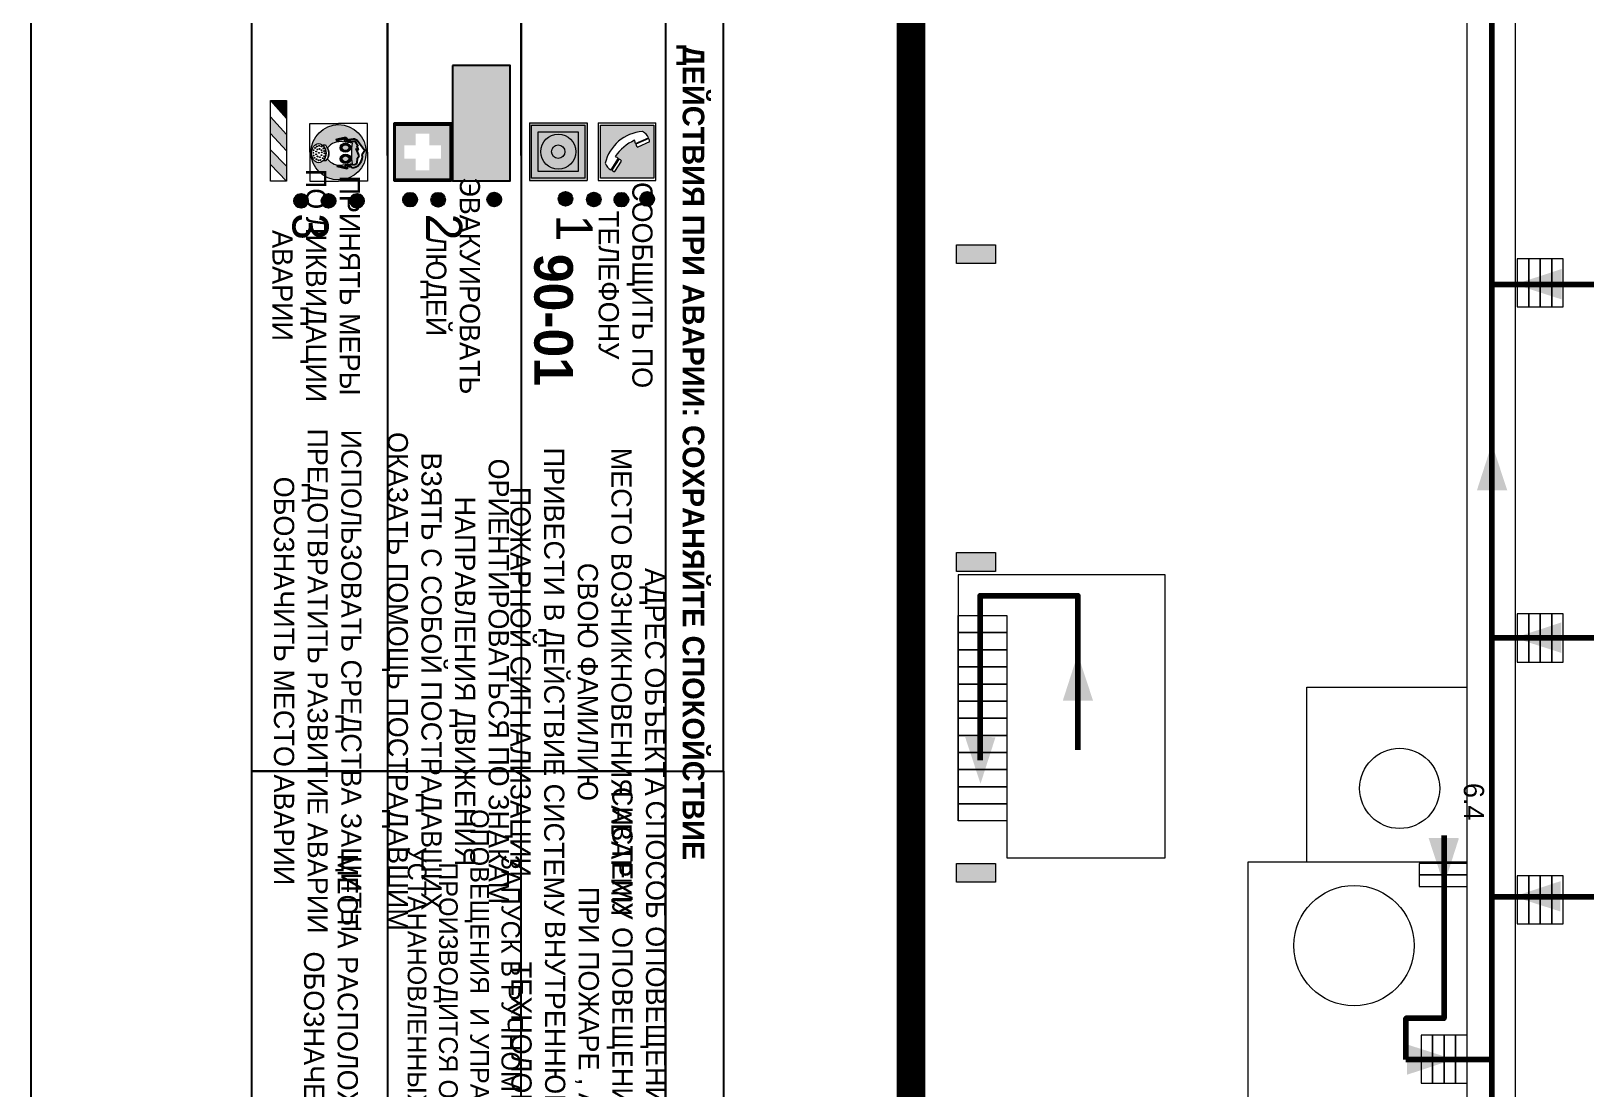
# Model space of a CAD drawing. Header units: millimetres. Extents: x 13810 to 67229, y 12374 to 21950.
# Drawn here: x 30817.2 to 31032.9, y 14796.8 to 14943.4 of the extents above; entities that cross this region are included whole.
import ezdxf

# ---------------------------------------------------------------- set-up
doc = ezdxf.new("R2010")
doc.units = ezdxf.units.MM
doc.layers.add('План_Штампы', color=7, linetype='Continuous')
doc.styles.add('обычный', font='arial.ttf')

# ---------------------------------------------------------------- blocks, each defined once
blk = doc.blocks.new('A$C38D26F80')
h = blk.add_hatch(color=5)
h.dxf.hatch_style = 1
h.paths.add_polyline_path([(-8.77, -4.48, 1), (-0.19, -4.48, 1)])
h.paths.add_polyline_path([(-6.75, -3.58), (-6.75, -3.31), (-6.62, -3.22), (-6.5, -3.22), (-6.42, -3.3), (-6.39, -3.28), (-6.59, -2.23), (-6.59, -2.01), (-6.38, -1.58), (-4.76, -0.4), (-4.13, -0.79, -0.362848), (-2.1, -2.1, -0.201049), (-2.17, -2.48, 0.085434), (-2.26, -3.13), (-1.9, -3.16), (-2.25, -4.7), (-2.4, -4.59), (-2.43, -4.34), (-2.36, -4.34), (-2.14, -3.34), (-2.47, -3.42), (-2.58, -1.95), (-2.77, -1.58), (-3.58, -1.52), (-3.92, -1.26), (-5.05, -1.73), (-4.87, -1.39), (-5.41, -1.6), (-5.41, -1.46), (-6.13, -1.87), (-6.18, -3.5), (-6.56, -3.47), (-6.37, -4.59), (-6.16, -4.43), (-6.16, -4.66), (-6.36, -4.79), (-6.37, -4.8), (-6.51, -4.76)], flags=16)
h.paths.add_polyline_path([(-6.51, -4.76), (-6.36, -4.79), (-6.37, -4.8)], flags=0)
h.paths.add_polyline_path([(-5.92, -2.34, 0.089508), (-2.67, -2.35), (-2.48, -3.88, -0.268602), (-3.4, -6.18, 0.262449), (-5.2, -6.18, -0.268602), (-6.11, -3.88)], flags=16)
edge = h.paths.add_edge_path(flags=16)
edge.add_ellipse((-5.19, -3.41), major_axis=(0, 0.842), ratio=0.848992, start_angle=0, end_angle=360)
edge = h.paths.add_edge_path(flags=0)
edge.add_ellipse((-5.19, -3.39), major_axis=(0, 0.665), ratio=0.853798, start_angle=0, end_angle=360)
edge = h.paths.add_edge_path(flags=0)
edge.add_ellipse((-5.19, -3.4), major_axis=(0, 0.528), ratio=0.864094, start_angle=0, end_angle=360)
edge = h.paths.add_edge_path(flags=16)
edge.add_ellipse((-3.47, -3.4), major_axis=(0, 0.842), ratio=0.848992, start_angle=0, end_angle=360)
h.paths.add_polyline_path([(-3.13, -6.45), (-3.13, -6.84, 0.383174), (-5.57, -6.85), (-5.57, -6.49, -0.369952)], flags=16)
edge = h.paths.add_edge_path(flags=0)
edge.add_ellipse((-3.47, -3.39), major_axis=(0, 0.665), ratio=0.853798, start_angle=0, end_angle=360)
edge = h.paths.add_edge_path(flags=0)
edge.add_ellipse((-3.47, -3.4), major_axis=(0, 0.528), ratio=0.864094, start_angle=0, end_angle=360)
edge = h.paths.add_edge_path(flags=16)
edge.add_ellipse((-4.34, -7.57), major_axis=(-1.48, 0), ratio=0.744955, start_angle=0, end_angle=360)
h.paths.add_polyline_path([(-5.01, -6.85, -1), (-5.15, -6.85, -1)], flags=0)
h.paths.add_polyline_path([(-5.33, -7.14, -1), (-5.47, -7.14, -1)], flags=0)
h.paths.add_polyline_path([(-4.61, -6.71, -1), (-4.74, -6.71, -1)], flags=16)
h.paths.add_polyline_path([(-5.43, -7.51, -1), (-5.57, -7.51, -1)], flags=0)
h.paths.add_polyline_path([(-4.26, -6.67, -1), (-4.4, -6.67, -1)], flags=16)
h.paths.add_polyline_path([(-4.74, -7.14, -1), (-4.88, -7.14, -1)], flags=0)
h.paths.add_polyline_path([(-4.93, -7.43, -1), (-5.07, -7.43, -1)], flags=0)
h.paths.add_polyline_path([(-4.41, -7.07, -1), (-4.54, -7.07, -1)], flags=0)
h.paths.add_polyline_path([(-5.33, -7.87, -1), (-5.46, -7.87, -1)], flags=0)
h.paths.add_polyline_path([(-3.8, -6.71, -1), (-3.94, -6.71, -1)], flags=16)
h.paths.add_polyline_path([(-4.85, -7.78, -1), (-4.98, -7.78, -1)], flags=0)
h.paths.add_polyline_path([(-3.96, -7.14, -1), (-4.1, -7.14, -1)], flags=0)
h.paths.add_polyline_path([(-4.33, -7.53, -1), (-4.47, -7.53, -1)], flags=0)
h.paths.add_polyline_path([(-5.09, -8.12, -1), (-5.23, -8.12, -1)], flags=0)
h.paths.add_polyline_path([(-3.5, -6.94, -1), (-3.64, -6.94, -1)], flags=0)
h.paths.add_polyline_path([(-4.54, -7.97, -1), (-4.68, -7.97, -1)], flags=0)
h.paths.add_polyline_path([(-3.66, -7.39, -1), (-3.8, -7.39, -1)], flags=0)
h.paths.add_polyline_path([(-4.73, -8.35, -1), (-4.86, -8.35, -1)], flags=0)
h.paths.add_polyline_path([(-4.09, -7.96, -1), (-4.23, -7.96, -1)], flags=0)
h.paths.add_polyline_path([(-3.77, -7.74, -1), (-3.91, -7.74, -1)], flags=0)
h.paths.add_polyline_path([(-3.22, -7.27, -1), (-3.35, -7.27, -1)], flags=0)
h.paths.add_polyline_path([(-4.34, -8.4, -1), (-4.47, -8.4, -1)], flags=0)
h.paths.add_polyline_path([(-3.16, -7.61, -1), (-3.3, -7.61, -1)], flags=0)
h.paths.add_polyline_path([(-3.9, -8.35, -1), (-4.04, -8.35, -1)], flags=0)
h.paths.add_polyline_path([(-3.32, -7.91, -1), (-3.46, -7.91, -1)], flags=0)
h.paths.add_polyline_path([(-3.55, -8.23, -1), (-3.69, -8.23, -1)], flags=0)
at = {"color": 5, "lineweight": 5}
for p, q in [((-4.48, 0), (-8.96, 0)), ((-8.96, 0), (-8.96, -4.48)), ((-4.48, 0), (0, 0)), ((0, 0), (0, -4.48)), ((-6.59, -2.01), (-6.38, -1.58)), ((-6.59, -2.23), (-6.59, -2.01)), ((-6.39, -3.28), (-6.59, -2.23)), ((-6.38, -1.58), (-4.76, -0.4)), ((-6.13, -1.87), (-6.18, -3.5)), ((-5.41, -1.46), (-6.13, -1.87)), ((-5.92, -2.34), (-6.11, -3.88)), ((-4.87, -1.39), (-5.41, -1.6)), ((-5.41, -1.6), (-5.41, -1.46)), ((-3.92, -1.26), (-5.05, -1.73)), ((-5.05, -1.73), (-4.87, -1.39)), ((-4.76, -0.4), (-4.13, -0.79)), ((-3.58, -1.52), (-3.92, -1.26)), ((-2.77, -1.58), (-3.58, -1.52)), ((-2.58, -1.95), (-2.77, -1.58)), ((-2.67, -2.34), (-2.48, -3.88)), ((-2.47, -3.42), (-2.58, -1.95)), ((-8.96, -8.96), (-8.96, -4.48)), ((-6.75, -3.31), (-6.62, -3.22)), ((-6.75, -3.58), (-6.75, -3.31)), ((-6.51, -4.76), (-6.75, -3.58)), ((-6.62, -3.22), (-6.5, -3.22)), ((-6.18, -3.5), (-6.56, -3.47)), ((-6.56, -3.47), (-6.37, -4.59)), ((-6.37, -4.8), (-6.51, -4.76)), ((-6.5, -3.22), (-6.42, -3.3)), ((-6.42, -3.3), (-6.39, -3.28)), ((-6.37, -4.59), (-6.16, -4.43)), ((-6.16, -4.66), (-6.37, -4.8)), ((-6.16, -4.43), (-6.16, -4.66)), ((-2.14, -3.34), (-2.47, -3.42)), ((-2.43, -4.34), (-2.4, -4.59)), ((-2.43, -4.34), (-2.36, -4.34)), ((-2.4, -4.59), (-2.25, -4.7)), ((-2.36, -4.34), (-2.14, -3.34)), ((-1.9, -3.16), (-2.26, -3.13)), ((-2.25, -4.7), (-1.9, -3.16)), ((0, -8.96), (0, -4.48)), ((-5.57, -6.49), (-5.57, -6.85)), ((-3.13, -6.45), (-3.13, -6.84)), ((-4.48, -8.96), (-8.96, -8.96)), ((-4.48, -8.96), (0, -8.96))]:
    blk.add_line(p, q, dxfattribs=at)
at = {"color": 5}
for p, q in [((-6.59, -2.01), (-6.38, -1.58)), ((-6.59, -2.23), (-6.59, -2.01)), ((-6.39, -3.28), (-6.59, -2.23)), ((-6.38, -1.58), (-4.76, -0.4)), ((-6.13, -1.87), (-6.18, -3.5)), ((-5.41, -1.46), (-6.13, -1.87)), ((-4.87, -1.39), (-5.41, -1.6)), ((-5.41, -1.6), (-5.41, -1.46)), ((-3.92, -1.26), (-5.05, -1.73)), ((-5.05, -1.73), (-4.87, -1.39)), ((-4.76, -0.4), (-4.13, -0.79)), ((-3.58, -1.52), (-3.92, -1.26)), ((-2.77, -1.58), (-3.58, -1.52)), ((-2.58, -1.95), (-2.77, -1.58)), ((-2.47, -3.42), (-2.58, -1.95)), ((-6.75, -3.31), (-6.62, -3.22)), ((-6.75, -3.58), (-6.75, -3.31)), ((-6.51, -4.76), (-6.75, -3.58)), ((-6.62, -3.22), (-6.5, -3.22)), ((-6.18, -3.5), (-6.56, -3.47)), ((-6.56, -3.47), (-6.37, -4.59)), ((-6.37, -4.8), (-6.51, -4.76)), ((-6.36, -4.79), (-6.51, -4.76)), ((-6.5, -3.22), (-6.42, -3.3)), ((-6.42, -3.3), (-6.39, -3.28)), ((-6.37, -4.59), (-6.16, -4.43)), ((-6.16, -4.66), (-6.37, -4.8)), ((-6.16, -4.66), (-6.36, -4.79)), ((-6.16, -4.43), (-6.16, -4.66)), ((-2.14, -3.34), (-2.47, -3.42)), ((-2.4, -4.59), (-2.43, -4.34)), ((-2.43, -4.34), (-2.36, -4.34)), ((-2.25, -4.7), (-2.4, -4.59)), ((-2.36, -4.34), (-2.14, -3.34)), ((-2.26, -3.13), (-1.9, -3.16)), ((-1.9, -3.16), (-2.25, -4.7))]:
    blk.add_line(p, q, dxfattribs=at)
at = {"color": 5, "lineweight": 5}
for centre, radius in [((-4.48, -4.48), 4.29), ((-5.4, -7.14), 0.0678), ((-5.08, -6.85), 0.0678), ((-4.81, -7.14), 0.0678), ((-4.67, -6.71), 0.0678), ((-4.47, -7.07), 0.0678), ((-4.33, -6.67), 0.0678), ((-4.03, -7.14), 0.0678), ((-3.87, -6.71), 0.0678), ((-3.57, -6.94), 0.0678), ((-3.28, -7.27), 0.0678), ((-5.5, -7.51), 0.0678), ((-5.4, -7.87), 0.0678), ((-5.16, -8.12), 0.0678), ((-5, -7.43), 0.0678), ((-4.91, -7.78), 0.0678), ((-4.79, -8.35), 0.0678), ((-4.61, -7.97), 0.0678), ((-4.4, -7.53), 0.0678), ((-4.4, -8.4), 0.0678), ((-4.16, -7.96), 0.0678), ((-3.97, -8.35), 0.0678), ((-3.84, -7.74), 0.0678), ((-3.73, -7.39), 0.0678), ((-3.62, -8.23), 0.0678), ((-3.39, -7.91), 0.0678), ((-3.23, -7.61), 0.0678)]:
    blk.add_circle(centre, radius, dxfattribs=at)
for centre, radius, start, end in [((-4.28, 6.66), 9.15, 259.6987, 280.1569), ((-2.6, -2.2), 0.513, 326.4781, 11.7739), ((-3.66, -4.24), 2.47, 171.573, 231.7124), ((-4.93, -4.24), 2.47, 308.2876, 8.427), ((-0.47, -3.05), 1.79, 161.5846, 182.4584), ((-4.33, -7.88), 1.87, 50.358, 131.5662), ((-4.34, -8.2), 1.82, 48.4943, 132.3565), ((-4.3, -7.78), 1.83, 60.5889, 119.4111)]:
    blk.add_arc(centre, radius, start, end, dxfattribs=at)
at = {"color": 5}
for centre, radius, start, end in [((-3.89, -2.66), 1.88, 17.387, 97.1599), ((-2.6, -2.2), 0.511, 326.3906, 11.8614), ((-0.35, -3.07), 1.91, 162.2553, 181.7878)]:
    blk.add_arc(centre, radius, start, end, dxfattribs=at)
at = {"color": 5, "lineweight": 5}
for centre, major_axis, ratio in [((-5.19, -3.41), (0, 0.842), 0.848992), ((-5.19, -3.39), (0, 0.665), 0.853798), ((-5.19, -3.4), (0, 0.528), 0.864094), ((-3.47, -3.4), (0, 0.842), 0.848992), ((-3.47, -3.39), (0, 0.665), 0.853798), ((-3.47, -3.4), (0, 0.528), 0.864094), ((-4.34, -7.57), (-1.48, 0), 0.744955)]:
    blk.add_ellipse(centre, major_axis=major_axis, ratio=ratio, dxfattribs=at)
blk = doc.blocks.new('A$C47DD6509')
at = {"lineweight": 5}
for points in [[(-8.69, 0), (-11.19, 0), (-11.19, -2.22)], [(-4.22, 0), (-6.45, 0), (-8.91, -2.22), (-6.61, -2.22)], [(0, 0), (-2.09, 0), (-4.36, -2.22), (-2.29, -2.22)]]:
    blk.add_hatch(color=242, dxfattribs=at).paths.add_polyline_path(points)
at = {"color": 242, "lineweight": 5}
for p, q in [((-11.19, -2.22), (-8.69, 0)), ((-11.19, -2.22), (-11.19, 0)), ((-11.19, 0), (-8.69, 0)), ((-11.19, 0), (0, 0)), ((-8.91, -2.22), (-6.45, 0)), ((-6.61, -2.22), (-4.22, 0)), ((-4.36, -2.22), (-2.09, 0)), ((-2.29, -2.22), (0, 0)), ((0, 0), (0, -2.22)), ((0, -2.22), (-11.19, -2.22))]:
    blk.add_line(p, q, dxfattribs=at)
blk = doc.blocks.new('A$C32E8229D')
at = {"true_color": 0xffffff}
blk.add_hatch(color=7, dxfattribs=at).paths.add_polyline_path([(0, 0), (0, -8), (16, -8), (16, 0)])
h = blk.add_hatch(color=126)
h.paths.add_polyline_path([(0.2, -0.2), (15.8, -0.2), (15.8, -7.8), (0.2, -7.8)])
h.paths.add_polyline_path([(13.49, -2.05), (12.08, -2.05), (11.37, -2.63, 0.162397), (11.29, -2.84), (11.29, -3.63), (10.35, -3.63), (10.35, -4.05), (11.68, -4.05), (11.68, -3.48), (12.26, -4.28), (11.29, -5.1), (11.29, -6.78), (11.85, -6.78), (11.85, -5.44), (12.8, -4.64), (12.8, -5.94), (14.46, -5.94), (14.46, -5.39), (13.45, -5.39), (13.45, -3.97), (12.46, -2.59), (13.15, -2.59), (13.69, -3.34), (14.18, -3)], flags=16)
h.paths.add_polyline_path([(10.74, -1.82, 1), (11.8, -1.82, 1)], flags=16)
h.paths.add_polyline_path([(9.39, -3.59), (5.99, -3.59), (6.56, -3.03), (5.91, -3.03), (5.1, -3.83), (5.91, -4.64), (6.56, -4.64), (5.99, -4.09), (9.39, -4.09)], flags=16)
h.paths.add_polyline_path([(4.29, -1.08), (1.72, -1.08), (1.72, -6.6), (4.29, -6.6)], flags=16)
at = {"color": 126}
blk.add_lwpolyline([(16, -8), (0, -8), (0, 0), (16, 0)], close=True, dxfattribs=at)
blk = doc.blocks.new('A$C18900ED3')
h = blk.add_hatch(color=126)
h.paths.add_polyline_path([(-0.18, -0.18), (-7.02, -0.18), (-7.02, -7.02), (-0.18, -7.02)])
h.paths.add_polyline_path([(-5.89, -4.46), (-5.89, -2.77), (-4.46, -2.77), (-4.46, -1.31), (-2.77, -1.31), (-2.77, -2.77), (-1.33, -2.77), (-1.33, -4.46), (-2.77, -4.46), (-2.77, -5.89), (-4.46, -5.89), (-4.46, -4.46)], flags=16)
at = {"color": 126}
for p, q in [((-7.2, 0), (-7.2, -7.2)), ((0, 0), (-7.2, 0)), ((0, -7.2), (0, 0)), ((-7.02, -7.02), (-7.02, -0.18)), ((-7.02, -0.18), (-0.18, -0.18)), ((-0.18, -0.18), (-0.18, -7.02)), ((-7.2, -7.2), (0, -7.2)), ((-0.18, -7.02), (-7.02, -7.02))]:
    blk.add_line(p, q, dxfattribs=at)
blk = doc.blocks.new('A$C456E1F9C')
at = {"lineweight": 5}
h = blk.add_hatch(color=242, dxfattribs=at)
h.paths.add_polyline_path([(0.51, -1.47), (0.51, -13.26), (12.29, -13.26), (12.29, -1.47)])
h.paths.add_polyline_path([(5.42, -4.95, -0.254479), (4.78, -5.4), (3.52, -2.53, -0.209735), (4.23, -2.4)], flags=16)
h.paths.add_polyline_path([(8.53, -8.6), (10.87, -10.17), (10.54, -10.76), (8.03, -9.13, -0.192251)], flags=16)
h.paths.add_polyline_path([(4.61, -5.49, 0.005518), (3.87, -5.72, 0.128647), (7.49, -10.01, 0.00809), (7.83, -9.33), (10.47, -10.97, -0.16736), (8.99, -12.25, -0.327862), (1.95, -3.95, -0.166952), (3.36, -2.62)], flags=16)
at = {"color": 242, "lineweight": 5}
for p, q in [((0, -13.77), (0, -0.97)), ((12.8, -0.97), (0, -0.97)), ((4.61, -5.49), (3.36, -2.62)), ((3.52, -2.53), (4.78, -5.4)), ((4.23, -2.4), (5.42, -4.95)), ((12.8, -13.77), (12.8, -0.97)), ((7.83, -9.33), (10.47, -10.97)), ((8.03, -9.13), (10.54, -10.76)), ((10.81, -10.12), (8.53, -8.6)), ((10.54, -10.76), (10.8, -10.3)), ((10.8, -10.3), (10.81, -10.12)), ((0, -13.77), (12.8, -13.77))]:
    blk.add_line(p, q, dxfattribs=at)
blk.add_lwpolyline([(0.51, -1.47), (12.29, -1.47), (12.29, -13.26), (0.51, -13.26)], close=True, dxfattribs=at)
for centre, radius, start, end in [((4.59, -5.34), 2.99, 114.2845, 152.1974), ((4.02, -3.27), 0.891, 76.3284, 123.7092), ((11.12, -3.31), 9.19, 183.9915, 256.6009), ((14.98, -39.1), 35.17, 107.1487, 108.4135), ((13.86, -0.94), 11.08, 205.5536, 234.8762), ((4.68, -4.59), 0.824, 276.9621, 334.0723), ((-13.31, 0.8), 23.44, 332.5487, 334.4027), ((8.94, -9.5), 0.989, 114.4092, 157.9388), ((7.87, -9.46), 3, 291.9291, 329.9329)]:
    blk.add_arc(centre, radius, start, end, dxfattribs=at)
blk = doc.blocks.new('A$C54414219')
at = {"true_color": 0xffffff}
h = blk.add_hatch(color=7, dxfattribs=at)
h.paths.add_polyline_path([(2.39, -9.45), (2.39, -18.3), (11.23, -18.3), (11.23, -9.45)], flags=0)
h.paths.add_polyline_path([(10.71, -13.87, -1), (2.92, -13.87, -1)], flags=0)
h.paths.add_polyline_path([(8.3, -13.87, -1), (5.33, -13.87, -1)], flags=0)
h.paths.add_polyline_path([(0.41, -7.47), (0.41, -20.27), (13.21, -20.27), (13.21, -7.47)])
h.paths.add_polyline_path([(0.92, -19.77), (12.71, -19.77), (12.71, -7.98), (0.92, -7.98)], flags=16)
h.paths.add_polyline_path([(11.23, -9.45), (11.23, -18.3), (2.39, -18.3), (2.39, -9.45)], flags=0)
at = {"lineweight": 5}
h = blk.add_hatch(color=242, dxfattribs=at)
h.paths.add_polyline_path([(12.71, -7.98), (0.92, -7.98), (0.92, -19.77), (12.71, -19.77)])
h.paths.add_polyline_path([(11.23, -18.3), (2.39, -18.3), (2.39, -9.45), (11.23, -9.45)], flags=16)
h.paths.add_polyline_path([(10.71, -13.87, -1), (2.92, -13.87, -1)], flags=0)
h.paths.add_polyline_path([(8.3, -13.87, -1), (5.33, -13.87, -1)], flags=0)
at = {"true_color": 0xffffff}
h = blk.add_hatch(color=7, dxfattribs=at)
h.paths.add_polyline_path([(2.39, -9.45), (2.39, -18.3), (11.23, -18.3), (11.23, -9.45)])
h.paths.add_polyline_path([(10.71, -13.87, -1), (2.92, -13.87, -1)], flags=16)
h.paths.add_polyline_path([(8.3, -13.87, -1), (5.33, -13.87, -1)], flags=0)
at = {"lineweight": 5}
h = blk.add_hatch(color=242, dxfattribs=at)
h.paths.add_polyline_path([(2.92, -13.87, 1), (10.71, -13.87, 1)])
h.paths.add_polyline_path([(8.3, -13.87, -1), (5.33, -13.87, -1)], flags=16)
at = {"color": 242, "lineweight": 5}
for p, q in [((0.41, -20.27), (0.41, -7.47)), ((0.41, -7.47), (13.21, -7.47)), ((0.41, -7.47), (13.21, -7.47)), ((13.21, -20.27), (13.21, -7.47)), ((0.41, -20.27), (13.21, -20.27))]:
    blk.add_line(p, q, dxfattribs=at)
for points in [[(0.92, -7.98), (12.71, -7.98), (12.71, -19.77), (0.92, -19.77)], [(2.39, -9.45), (11.23, -9.45), (11.23, -18.3), (2.39, -18.3)]]:
    blk.add_lwpolyline(points, close=True, dxfattribs=at)
for radius in [3.89, 1.49]:
    blk.add_circle((6.81, -13.87), radius, dxfattribs=at)

msp = doc.modelspace()

# ---------------------------------------------------------------- hatches: boundary and pattern name
at = {"lineweight": 0}
h = msp.add_hatch(color=256, dxfattribs=at)
h.dxf.hatch_style = 1
h.paths.add_polyline_path([(30854.66, 14920.87, 1), (30854.66, 14918.94, 1)])
h = msp.add_hatch(color=256, dxfattribs=at)
h.dxf.hatch_style = 1
h.paths.add_polyline_path([(30858.49, 14920.87, 1), (30858.49, 14918.94, 1)])
h = msp.add_hatch(color=256, dxfattribs=at)
h.dxf.hatch_style = 1
h.paths.add_polyline_path([(30862.43, 14920.87, 1), (30862.43, 14918.94, 1)])
h = msp.add_hatch(color=256, dxfattribs=at)
h.dxf.hatch_style = 1
h.paths.add_polyline_path([(30869.79, 14921.03, 1), (30869.79, 14919.09, 1)])
h = msp.add_hatch(color=256, dxfattribs=at)
h.dxf.hatch_style = 1
h.paths.add_polyline_path([(30873.69, 14921.02, 1), (30873.69, 14919.09, 1)])
h = msp.add_hatch(color=256, dxfattribs=at)
h.dxf.hatch_style = 1
h.paths.add_polyline_path([(30881.47, 14921.06, 1), (30881.47, 14919.13, 1)])
h = msp.add_hatch(color=256, dxfattribs=at)
h.dxf.hatch_style = 1
h.paths.add_polyline_path([(30891.36, 14921.14, 1), (30891.36, 14919.21, 1)])
h = msp.add_hatch(color=256, dxfattribs=at)
h.dxf.hatch_style = 1
h.paths.add_polyline_path([(30895.29, 14921.06, 1), (30895.29, 14919.13, 1)])
h = msp.add_hatch(color=256, dxfattribs=at)
h.dxf.hatch_style = 1
h.paths.add_polyline_path([(30899.1, 14921.02, 1), (30899.1, 14919.09, 1)])
h = msp.add_hatch(color=256, dxfattribs=at)
h.dxf.hatch_style = 1
h.paths.add_polyline_path([(30902.68, 14921.13, 1), (30902.68, 14919.19, 1)])
h = msp.add_hatch(color=256, dxfattribs=at)
h.dxf.hatch_style = 1
h.paths.add_polyline_path([(30945.59, 14913.82), (30945.59, 14911.22), (30950.98, 14911.22), (30950.98, 14913.82)])
h = msp.add_hatch(color=256, dxfattribs=at)
h.dxf.hatch_style = 1
h.paths.add_polyline_path([(30945.59, 14871.14), (30945.59, 14868.53), (30950.98, 14868.53), (30950.98, 14871.14)])
h = msp.add_hatch(color=256, dxfattribs=at)
h.dxf.hatch_style = 1
h.paths.add_polyline_path([(30945.59, 14828.05), (30945.59, 14825.45), (30950.98, 14825.45), (30950.98, 14828.05)])

# ---------------------------------------------------------------- linework, layer by layer
at = {"color": 126, "true_color": 0x008754}
msp.add_lwpolyline([(31217.22, 15149.86), (31217.22, 14549.86), (30817.22, 14549.86), (30817.22, 15149.86)], close=True, dxfattribs=at)
at = {"lineweight": 100, "const_width": 4}
msp.add_lwpolyline([(31116.06, 14752.67), (31116.06, 14699.52), (30939.27, 14699.52), (30939.27, 15082.99), (31116.06, 15082.99), (31116.06, 14752.67)], dxfattribs=at)
at = {"lineweight": 0}
for points in [[(31023.14, 14742.46), (31016.42, 14742.46), (31016.42, 15038.82), (31023.14, 15038.82), (31001.1, 15038.82), (31001.1, 15044.3), (31053.95, 15044.3), (31053.95, 15083.08)], [(31115.75, 14742.57), (31109.67, 14742.57), (31109.67, 14723), (31103.8, 14723), (31103.8, 14738.74), (31023.14, 14738.74), (31023.14, 15038.82), (31116.03, 15038.82)], [(30952.58, 14861.56), (30952.58, 14828.82), (30974.53, 14828.82), (30974.53, 14868.05), (30945.82, 14868.05), (30945.82, 14833.93)], [(30994.18, 14828.25), (30994.18, 14852.47), (31016.42, 14852.47)], [(31016.42, 14773.63), (30986.04, 14773.63), (30986.04, 14828.25), (31016.42, 14828.25)]]:
    msp.add_lwpolyline(points, dxfattribs=at)
at = {"color": 126, "lineweight": 100, "true_color": 0x008754}
for points in [[(31019.84, 14767.12), (31019.84, 15041.71), (31014.01, 15041.71), (31014.01, 15034.52)], [(31019.84, 14908.28), (31106.41, 14908.28)], [(30962.43, 14843.79), (30962.43, 14865.16), (30948.86, 14865.16), (30948.86, 14842.34)], [(31019.84, 14859.32), (31106.41, 14859.32)], [(31013.23, 14831.9), (31013.23, 14806.59), (31007.93, 14806.59), (31007.93, 14800.89)], [(31019.84, 14823.43), (31106.41, 14823.43)], [(31007.93, 14800.89), (31019.84, 14800.89)]]:
    msp.add_lwpolyline(points, dxfattribs=at)
for points in [[(30905.22, 14984.61), (30905.22, 14840.84), (30847.82, 14840.84), (30847.82, 14984.61)], [(30905.22, 14984.61), (30905.22, 14840.84), (30913.27, 14840.84), (30913.27, 14984.61)], [(30913.27, 14840.84), (30913.27, 14719.12), (30847.82, 14719.12), (30847.82, 14840.84)], [(30885.22, 14719.12), (30885.22, 14840.84), (30866.65, 14840.84), (30866.65, 14719.12)], [(30905.22, 14840.84), (30905.22, 14719.12), (30885.22, 14719.12), (30885.22, 14840.84)], [(30913.27, 14840.84), (30913.27, 14719.12), (30905.22, 14719.12), (30905.22, 14840.84)]]:
    msp.add_lwpolyline(points, close=True)
for points in [[(30866.65, 14926.19), (30866.65, 14984.61), (30866.65, 14840.84)], [(30885.22, 14926.19), (30885.22, 14984.61), (30885.22, 14840.84)]]:
    msp.add_lwpolyline(points)
at = {"lineweight": 0}
for points in [[(30945.59, 14911.22), (30945.59, 14913.82), (30950.98, 14913.82), (30950.98, 14911.22)], [(31024.96, 14905.19), (31024.96, 14911.86), (31023.36, 14911.86), (31023.36, 14905.19)], [(31026.56, 14905.19), (31026.56, 14911.86), (31024.96, 14911.86), (31024.96, 14905.19)], [(31028.16, 14905.19), (31028.16, 14911.86), (31026.56, 14911.86), (31026.56, 14905.19)], [(31029.75, 14905.19), (31029.75, 14911.86), (31028.16, 14911.86), (31028.16, 14905.19)], [(30945.59, 14868.53), (30945.59, 14871.14), (30950.98, 14871.14), (30950.98, 14868.53)], [(31024.96, 14855.97), (31024.96, 14862.64), (31023.36, 14862.64), (31023.36, 14855.97)], [(31026.56, 14855.97), (31026.56, 14862.64), (31024.96, 14862.64), (31024.96, 14855.97)], [(31028.16, 14855.97), (31028.16, 14862.64), (31026.56, 14862.64), (31026.56, 14855.97)], [(31029.75, 14855.97), (31029.75, 14862.64), (31028.16, 14862.64), (31028.16, 14855.97)], [(30945.82, 14860.05), (30945.82, 14862.42), (30952.58, 14862.42), (30952.58, 14860.05)], [(30945.82, 14857.67), (30945.82, 14860.05), (30952.58, 14860.05), (30952.58, 14857.67)], [(30945.82, 14855.3), (30945.82, 14857.67), (30952.58, 14857.67), (30952.58, 14855.3)], [(30945.82, 14852.92), (30945.82, 14855.3), (30952.58, 14855.3), (30952.58, 14852.92)], [(30945.82, 14850.55), (30945.82, 14852.92), (30952.58, 14852.92), (30952.58, 14850.55)], [(30945.82, 14848.18), (30945.82, 14850.55), (30952.58, 14850.55), (30952.58, 14848.18)], [(30945.82, 14845.8), (30945.82, 14848.18), (30952.58, 14848.18), (30952.58, 14845.8)], [(30945.82, 14843.43), (30945.82, 14845.8), (30952.58, 14845.8), (30952.58, 14843.43)], [(30945.82, 14841.05), (30945.82, 14843.43), (30952.58, 14843.43), (30952.58, 14841.05)], [(30945.82, 14838.68), (30945.82, 14841.05), (30952.58, 14841.05), (30952.58, 14838.68)], [(30945.82, 14836.3), (30945.82, 14838.68), (30952.58, 14838.68), (30952.58, 14836.3)], [(30945.82, 14833.93), (30945.82, 14836.3), (30952.58, 14836.3), (30952.58, 14833.93)], [(30945.59, 14825.45), (30945.59, 14828.05), (30950.98, 14828.05), (30950.98, 14825.45)], [(31009.75, 14826.45), (31016.42, 14826.45), (31016.42, 14828.05), (31009.75, 14828.05)], [(31009.75, 14824.85), (31016.42, 14824.85), (31016.42, 14826.45), (31009.75, 14826.45)], [(31024.96, 14819.66), (31024.96, 14826.33), (31023.36, 14826.33), (31023.36, 14819.66)], [(31026.56, 14819.66), (31026.56, 14826.33), (31024.96, 14826.33), (31024.96, 14819.66)], [(31028.16, 14819.66), (31028.16, 14826.33), (31026.56, 14826.33), (31026.56, 14819.66)], [(31029.75, 14819.66), (31029.75, 14826.33), (31028.16, 14826.33), (31028.16, 14819.66)], [(31011.63, 14797.57), (31011.63, 14804.24), (31010.03, 14804.24), (31010.03, 14797.57)], [(31013.22, 14797.57), (31013.22, 14804.24), (31011.63, 14804.24), (31011.63, 14797.57)], [(31014.82, 14797.57), (31014.82, 14804.24), (31013.22, 14804.24), (31013.22, 14797.57)], [(31016.42, 14797.57), (31016.42, 14804.24), (31014.82, 14804.24), (31014.82, 14797.57)]]:
    msp.add_lwpolyline(points, close=True, dxfattribs=at)
for centre in [(30854.66, 14919.9), (30858.49, 14919.91), (30862.43, 14919.9), (30869.79, 14920.06), (30873.69, 14920.05), (30881.47, 14920.09), (30891.36, 14920.18), (30895.29, 14920.09), (30899.1, 14920.06), (30902.68, 14920.16)]:
    msp.add_circle(centre, 0.966)
at = {"color": 0, "lineweight": 0}
msp.add_circle((31007.07, 14838.45), 5.56, dxfattribs=at)
at = {"lineweight": 0}
msp.add_circle((31000.73, 14816.65), 8.35, dxfattribs=at)
at = {"layer": 'План_Штампы', "color": 126, "true_color": 0x008754}
for points in [[(31029.53, 14910.45), (31029.52, 14906.24), (31023.06, 14908.32)], [(31021.99, 14879.76), (31017.78, 14879.76), (31019.86, 14886.23)], [(31029.47, 14861.45), (31029.47, 14857.24), (31023, 14859.32)], [(30964.54, 14850.59), (30960.33, 14850.6), (30962.41, 14857.06)], [(30946.79, 14845.56), (30951, 14845.55), (30948.92, 14839.09)], [(31011.08, 14831.56), (31015.29, 14831.55), (31013.21, 14825.09)], [(31029.38, 14825.59), (31029.37, 14821.38), (31022.91, 14823.45)], [(31008.07, 14798.75), (31008.07, 14802.96), (31014.54, 14800.88)]]:
    msp.add_solid(points, dxfattribs=at)

# ---------------------------------------------------------------- block references
at = {"xscale": -1, "rotation": 270}
msp.add_blockref('A$C32E8229D', (30883.69, 14922.65), dxfattribs=at)
at = {"color": 242, "true_color": 0xc1121c, "rotation": 270}
msp.add_blockref('A$C47DD6509', (30852.66, 14922.63), dxfattribs=at)
at = {"rotation": 270}
for name, p, xscale, yscale, zscale in [('A$C38D26F80', (30863.87, 14922.63), 0.8928571427240968, 0.8928571427240968, 0.8928571427240968), ('A$C18900ED3', (30875.54, 14922.65), 1.111111111007631, 1.111111111007631, 1.111111111007631), ('A$C54414219', (30899.01, 14930.97), 0.625, 0.625, 0.625), ('A$C456E1F9C', (30904.5, 14930.72), 0.625, 0.625, 0.625)]:
    msp.add_blockref(name, p, dxfattribs=dict(at, xscale=xscale, yscale=yscale, zscale=zscale))

# ---------------------------------------------------------------- texts
at = {"lineweight": 0, "attachment_point": 5, "rotation": 270, "style": 'обычный'}
for s, insert, char_height, width in [('{\\fProxima Nova Rg|b1|i0|c204|p2;ДЕЙСТВИЯ ПРИ АВАРИИ: СОХРАНЯЙТЕ СПОКОЙСТВИЕ\\H1.6644x; }', (30908.67, 14884.99), 3, 175.1736), ('{\\fProxima Nova Rg|b0|i0|c204|p2;ПРИНЯТЬ МЕРЫ \\PПО ЛИКВИДАЦИИ \\PАВАРИИ}', (30856.77, 14908.16), 2.8, 126.6484), ('{\\fProxima Nova Rg|b0|i0|c204|p2;ЭВАКУИРОВАТЬ \\PЛЮДЕЙ}', (30875.35, 14908.12), 2.8, 126.6484), ('{\\fProxima Nova Rg|b0|i0|c204|p2;СООБЩИТЬ ПО \\PТЕЛЕФОНУ}', (30899.67, 14908.22), 2.8, 126.6484), ('{\\fProxima Nova Rg|b0|i0|c204|p2;3\\H1.1967x; }', (30855.94, 14916.33), 5, 126.6484), ('{\\fProxima Nova Rg|b0|i0|c204|p2;2\\H1.1967x; }', (30874.52, 14916.27), 5, 126.6484), ('{\\fProxima Nova Rg|b0|i0|c204|p2;1\\H1.1667x; }', (30892.6, 14916.12), 5, 126.6484), ('{\\fProxima Nova Rg|b1|i0|c204|p2;\\H1.0714x;90-01\\fProxima Nova Rg|b0|i0|c204|p2;\\H0.93331x; \\H1.3449x; }', (30889.66, 14903.39), 5, 126.6484), ('\\pi-8.4,l8.4,t8.4;{\\fProxima Nova Rg|b0|i0|c204|p2;ИСПОЛЬЗОВАТЬ СРЕДСТВА ЗАЩИТЫ \\PПРЕДОТВРАТИТЬ РАЗВИТИЕ АВАРИИ\\PОБОЗНАЧИТЬ МЕСТО АВАРИИ}', (30856.96, 14853.34), 2.8, 126.6484), ('\\pi-8.4,l8.4,t8.4;{\\fProxima Nova Rg|b0|i0|c204|p2;ОРИЕНТИРОВАТЬСЯ ПО ЗНАКАМ \\PНАПРАВЛЕНИЯ ДВИЖЕНИЯ\\PВЗЯТЬ С СОБОЙ ПОСТРАДАВШИХ\\PОКАЗАТЬ ПОМОЩЬ ПОСТРАДАВШИМ}', (30874.69, 14853.28), 2.8, 126.6484), ('\\pi-8.4,l8.4,t8.4;{\\fProxima Nova Rg|b0|i0|c204|p2;АДРЕС ОБЪЕКТА\\PМЕСТО ВОЗНИКНОВЕНИЯ АВАРИИ\\PСВОЮ ФАМИЛИЮ\\PПРИВЕСТИ В ДЕЙСТВИЕ СИСТЕМУ \\PПОЖАРНОЙ СИГНАЛИЗАЦИИ}', (30894.05, 14853.21), 2.8, 126.6484), ('\\pi-8.4,l8.4,t8.4;{\\fProxima Nova Rg|b0|i0|c0|p2;6.4\\H1.1967x; }', (31017.35, 14836.6), 2.8, 126.6484), ('{\\fProxima Nova Rg|b0|i0|c204|p2;СПОСОБ ОПОВЕЩЕНИЯ АВТОМАТИЧЕСКИЙ ЧЕРЕЗ РЕЧЕВУЮ СИСТЕМУ ОПОВЕЩЕНИЯ И УПРАВЛЕНИЯ ЭВАКУАЦИЕЙ ЛЮДЕЙ ПРИ ПОЖАРЕ , А ТАК ЖЕ ВРУЧНУЮ, ИСПОЛЬЗУЯ ВНУТРЕННЮЮ ГРОМКУЮ СВЯЗЬ СИСТЕМЫ ТЕХНОЛОГИЧЕСКОГО ОПОВЕЩЕНИЯ.}', (30894.18, 14779.22), 2.8, 118.5618), ('{\\fProxima Nova Rg|b0|i0|c204|p2;\\P\\pt7.8;ЗАПУСК В РУЧНОМ РЕЖИМЕ АВТОМАТИЧЕСКОЙ СИСТЕМЫ ОПОВЕЩЕНИЯ  И УПРАВЛЕНИЯ ЭВАКУАЦИИ ЛЮДЕЙ ПРИ ПОЖАРЕ ПРОИЗВОДИТСЯ ОТ РУЧНЫХ ПОЖАРНЫХ ИЗВЕЩАТЕЛЕЙ, УСТАНАНОВЛЕННЫХ НА СТЕНАХ ВБЛИЗИ ЭВАКУАЦИОННЫХ ВЫХОДОВ. }', (30876.89, 14777.77), 2.6, 121.7868), ('\\pt8.4;{\\fProxima Nova Rg|b0|i0|c204|p2;\\PМЕСТА РАСПОЛОЖЕНИЯ ПОЖАРНЫХ ИЗВЕЩАТЕЛЕЙ ОБОЗНАЧЕНЫ НА НАСТОЯЩЕМ ПЛАНЕ}', (30860.74, 14779.41), 2.8, 118.5618)]:
    msp.add_mtext(s, dxfattribs=dict(at, insert=insert, char_height=char_height, width=width))

doc.saveas('drawing.dxf')
